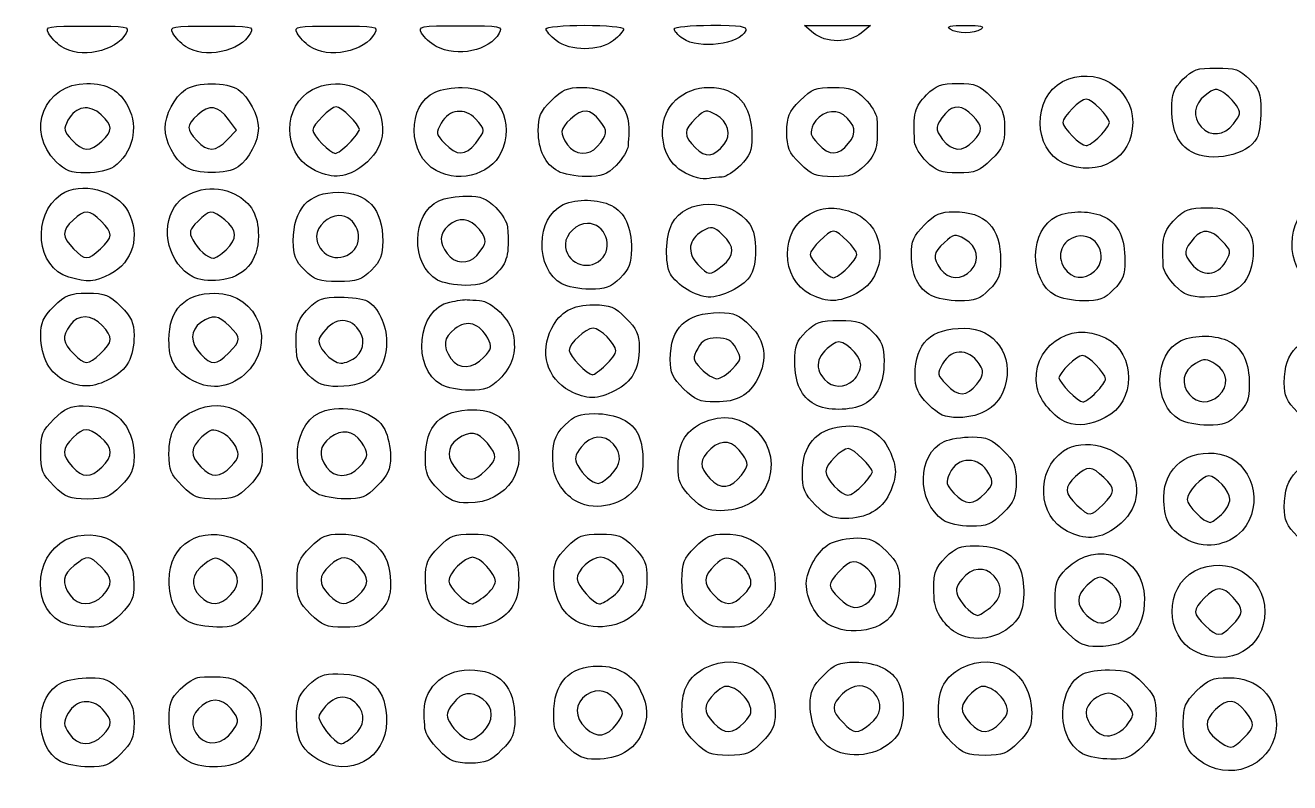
# Model space of a CAD drawing. Extents: x -1 to 2559, y 1 to 1442.
# Drawn here: x 1257.5 to 1691.3, y 1179.9 to 1440 of the extents above; entities that cross this region are included whole.
import ezdxf

# ---------------------------------------------------------------- set-up
doc = ezdxf.new("R2010")
doc.units = 0
doc.layers.get('0').update_dxf_attribs({"linetype": 'CONTINUOUS'})
doc.layers.add('IMAGE', color=7, linetype='CONTINUOUS')

# ---------------------------------------------------------------- blocks, each defined once
blk = doc.blocks.new('wave')
at = {"layer": 'IMAGE', "color": 7}
for points in [[(625.04, -172.66), (621.9, -170.04), (633.23, -170.04), (644.56, -170.04), (641.42, -172.66)], [(423.91, -209.27), (427.06, -205.92), (424.34, -202.27)], [(509.13, -210.44), (509.13, -210.44)], [(594.44, -210.76), (594.44, -210.76)], [(581.65, -260.68), (581.65, -260.68)], [(424.38, -282.43), (424.38, -282.43)], [(512.62, -322.68), (512.62, -322.68)], [(683.89, -330.62), (683.89, -330.62)], [(644.12, -367.74), (644.12, -367.74)], [(381.18, -413.7), (381.18, -413.7)], [(511.65, -412.56), (511.65, -412.56)]]:
    blk.add_lwpolyline(points, dxfattribs=at)
for points in [[(625.04, -172.66), (625.04, -172.66)], [(671.9, -171.28), (671.9, -171.28)], [(366.87, -177.21), (366.87, -177.21)], [(409.54, -177.21), (409.54, -177.21)], [(452.2, -177.21), (452.2, -177.21)], [(495.6, -177.2), (495.6, -177.2)], [(536.74, -175.19), (536.74, -175.19)], [(580.19, -174.54), (580.19, -174.54)], [(769.16, -203.74), (769.16, -203.74)], [(723.29, -208.01), (723.29, -208.01)], [(380.81, -209.72), (380.81, -209.72)], [(423.91, -209.27), (423.91, -209.27)], [(465.71, -210.43), (465.71, -210.43)], [(550.82, -211.62), (550.82, -211.62)], [(637.1, -210.47), (637.1, -210.47)], [(679.84, -209.7), (679.84, -209.7)], [(365.2, -216.79), (365.2, -216.79)], [(663.79, -216.72), (663.79, -216.72)], [(754.71, -213.42), (754.71, -213.42)], [(409.52, -218.53), (409.52, -218.53)], [(453.04, -219.27), (453.04, -219.27)], [(495.58, -219.86), (495.58, -219.86)], [(537.38, -220.09), (537.38, -220.09)], [(620.43, -217.42), (620.43, -217.42)], [(710.85, -217.27), (710.85, -217.27)], [(585.23, -222.32), (585.23, -222.32)], [(380.37, -246.68), (380.37, -246.68)], [(423.48, -247.05), (423.48, -247.05)], [(466.79, -247.74), (466.79, -247.74)], [(509.49, -248.95), (509.49, -248.95)], [(552.12, -250.41), (552.12, -250.41)], [(766.49, -251.02), (766.49, -251.02)], [(450.46, -254.05), (450.46, -254.05)], [(593.72, -252.52), (593.72, -252.52)], [(636.62, -253.34), (636.62, -253.34)], [(679.13, -254.06), (679.13, -254.06)], [(721.46, -254.41), (721.46, -254.41)], [(369.51, -256.44), (369.51, -256.44)], [(412.03, -256.34), (412.03, -256.34)], [(496.04, -257.42), (496.04, -257.42)], [(538.71, -258.76), (538.71, -258.76)], [(749.13, -259.39), (749.13, -259.39)], [(624.06, -262.34), (624.06, -262.34)], [(665.38, -262.76), (665.38, -262.76)], [(708.04, -262.76), (708.04, -262.76)], [(380.37, -282.68), (380.37, -282.68)], [(468.12, -283.74), (468.12, -283.74)], [(511.89, -283.95), (511.89, -283.95)], [(451.79, -290.05), (451.79, -290.05)], [(553.7, -286.68), (553.7, -286.68)], [(597.3, -287.88), (597.3, -287.88)], [(368.32, -292), (368.32, -292)], [(410.98, -291.35), (410.98, -291.35)], [(497.38, -293.42), (497.38, -293.42)], [(580.43, -294.75), (580.43, -294.75)], [(638.79, -291.74), (638.79, -291.74)], [(681.1, -293.14), (681.1, -293.14)], [(541.39, -295.44), (541.39, -295.44)], [(721.96, -296.01), (721.96, -296.01)], [(764.12, -297.08), (764.12, -297.08)], [(625.38, -300.09), (625.38, -300.09)], [(664.43, -300.08), (664.43, -300.08)], [(711.9, -306.34), (711.9, -306.34)], [(750.71, -305.42), (750.71, -305.42)], [(380.81, -321.72), (380.81, -321.72)], [(425.22, -321.3), (425.22, -321.3)], [(469.18, -321.7), (469.18, -321.7)], [(555.48, -324.38), (555.48, -324.38)], [(600.3, -324.36), (600.3, -324.36)], [(364.43, -328.08), (364.43, -328.08)], [(408.43, -328.08), (408.43, -328.08)], [(496.43, -329.42), (496.43, -329.42)], [(641.96, -327.75), (641.96, -327.75)], [(454.71, -330.76), (454.71, -330.76)], [(544.03, -333.6), (544.03, -333.6)], [(583.1, -332.08), (583.1, -332.08)], [(625.76, -334.75), (625.76, -334.75)], [(724.38, -334.43), (724.38, -334.43)], [(764.98, -337.9), (764.98, -337.9)], [(669.52, -339.87), (669.52, -339.87)], [(712.16, -343.72), (712.16, -343.72)], [(752.31, -346.09), (752.31, -346.09)], [(381.18, -365.7), (381.18, -365.7)], [(425.12, -365.4), (425.12, -365.4)], [(468.81, -365.72), (468.81, -365.72)], [(512.38, -365.85), (512.38, -365.85)], [(556.38, -365.85), (556.38, -365.85)], [(601.22, -365.3), (601.22, -365.3)], [(452.43, -372.08), (452.43, -372.08)], [(584.43, -372.08), (584.43, -372.08)], [(685.72, -369.85), (685.72, -369.85)], [(728.12, -373.08), (728.12, -373.08)], [(366.71, -374.76), (366.71, -374.76)], [(410.71, -374.76), (410.71, -374.76)], [(498.98, -374.02), (498.98, -374.02)], [(543.58, -374.53), (543.58, -374.53)], [(629.74, -375.4), (629.74, -375.4)], [(768.62, -376.01), (768.62, -376.01)], [(674.69, -378.93), (674.69, -378.93)], [(712.43, -378.75), (712.43, -378.75)], [(756.06, -385), (756.06, -385)], [(557.57, -409.78), (557.57, -409.78)], [(601.22, -409.3), (601.22, -409.3)], [(644.38, -409.85), (644.38, -409.85)], [(689.22, -409.3), (689.22, -409.3)], [(731.84, -411.03), (731.84, -411.03)], [(425.56, -412.46), (425.56, -412.46)], [(467.48, -413.72), (467.48, -413.72)], [(584.43, -416.08), (584.43, -416.08)], [(672.43, -416.08), (672.43, -416.08)], [(772.62, -414.68), (772.62, -414.68)], [(496.43, -418.75), (496.43, -418.75)], [(540.43, -417.42), (540.43, -417.42)], [(631.58, -418.53), (631.58, -418.53)], [(717.38, -420.09), (717.38, -420.09)], [(366.71, -422.76), (366.71, -422.76)], [(410.71, -422.76), (410.71, -422.76)], [(454.98, -422.02), (454.98, -422.02)], [(758.98, -423.35), (758.98, -423.35)]]:
    blk.add_lwpolyline(points, close=True, dxfattribs=at)
for points in [[(362.6, -172.68), (361.35, -170.35), (362.09, -170.22), (375.9, -170.22)], [(366.87, -177.21), (365.25, -176.08), (363.32, -174.04), (362.6, -172.68)], [(389.2, -172.68), (385.77, -179.08), (373.18, -181.63), (366.87, -177.21)], [(375.9, -170.22), (389.7, -170.22), (390.44, -170.35), (389.2, -172.68)], [(405.26, -172.68), (404.02, -170.35), (404.76, -170.22), (418.56, -170.22)], [(409.54, -177.21), (407.91, -176.08), (405.99, -174.04), (405.26, -172.68)], [(431.86, -172.68), (428.44, -179.08), (415.85, -181.63), (409.54, -177.21)], [(418.56, -170.22), (432.37, -170.22), (433.11, -170.35), (431.86, -172.68)], [(447.93, -172.68), (446.69, -170.35), (447.42, -170.22), (461.23, -170.22)], [(452.2, -177.21), (450.58, -176.08), (448.66, -174.04), (447.93, -172.68)], [(474.53, -172.68), (471.11, -179.08), (458.51, -181.63), (452.2, -177.21)], [(461.23, -170.22), (475.04, -170.22), (475.77, -170.35), (474.53, -172.68)], [(490.59, -172.67), (489.28, -170.22), (489.84, -170.11), (503.9, -170.11)], [(495.6, -177.2), (493.6, -176.12), (491.35, -174.08), (490.59, -172.67)], [(517.19, -172.68), (513.98, -178.7), (502.7, -181.06), (495.6, -177.2)], [(503.9, -170.11), (517.98, -170.11), (518.52, -170.21), (517.19, -172.68)], [(533.23, -171.19), (533.23, -170.51), (539.23, -169.95), (546.56, -169.95)], [(536.74, -175.19), (534.81, -173.67), (533.23, -171.87), (533.23, -171.19)], [(546.56, -169.95), (553.9, -169.95), (559.9, -170.51), (559.9, -171.19)], [(559.9, -171.19), (559.9, -171.87), (558.32, -173.67), (556.38, -175.19)], [(577.23, -171.21), (577.23, -170.51), (582.83, -169.95), (589.85, -169.95)], [(580.19, -174.54), (578.56, -173.4), (577.23, -171.9), (577.23, -171.21)], [(601.78, -171.77), (599.96, -176.5), (585.62, -178.34), (580.19, -174.54)], [(589.85, -169.95), (599.97, -169.95), (602.34, -170.31), (601.78, -171.77)], [(633.23, -175.28), (630.18, -175.28), (626.95, -174.25), (625.04, -172.66)], [(641.42, -172.66), (639.51, -174.25), (636.28, -175.28), (633.23, -175.28)], [(671.9, -171.28), (670.47, -170.36), (672.01, -169.99), (677.23, -169.99)], [(682.56, -171.28), (679.99, -172.94), (674.47, -172.94), (671.9, -171.28)], [(677.23, -169.99), (682.45, -169.99), (683.99, -170.36), (682.56, -171.28)], [(556.38, -175.19), (551.58, -178.97), (541.55, -178.97), (536.74, -175.19)], [(710.52, -189.31), (721.57, -183.59), (734.56, -191.14), (734.56, -203.28)], [(751.79, -188.51), (755.18, -185.12), (756.68, -184.62), (763.23, -184.62)], [(763.23, -184.62), (769.78, -184.62), (771.28, -185.12), (774.67, -188.51)], [(365.2, -216.79), (354.6, -206.19), (360.96, -189.95), (375.7, -189.95)], [(375.7, -189.95), (382.8, -189.95), (386.98, -192.31), (389.9, -197.96)], [(409.52, -192.03), (413.35, -189.35), (423.78, -189.35), (427.61, -192.03)], [(453.19, -191.97), (461.18, -187.84), (471.43, -190.6), (475.21, -197.91)], [(663.79, -193.85), (667.1, -190.54), (668.74, -189.95), (674.59, -189.95)], [(674.59, -189.95), (680.67, -189.95), (682.04, -190.49), (686.03, -194.48)], [(710.85, -217.27), (700.25, -212.67), (700.04, -194.72), (710.52, -189.31)], [(747.94, -198.85), (747.9, -193.48), (748.54, -191.77), (751.79, -188.51)], [(774.67, -188.51), (777.96, -191.81), (778.56, -193.47), (778.56, -199.27)], [(402.56, -205.28), (402.56, -200.77), (405.77, -194.65), (409.52, -192.03)], [(427.61, -192.03), (431.35, -194.65), (434.56, -200.77), (434.56, -205.28)], [(453.04, -219.27), (442.69, -213.8), (442.78, -197.35), (453.19, -191.97)], [(495.58, -219.86), (485.71, -214.51), (485.46, -197.31), (495.19, -192.88)], [(495.19, -192.88), (497.12, -192), (501.31, -191.28), (504.52, -191.28)], [(504.52, -191.28), (515.62, -191.28), (522.19, -200.97), (518.56, -211.97)], [(535.1, -195.82), (538.87, -192.05), (540.61, -191.28), (545.43, -191.29)], [(545.43, -191.29), (555.64, -191.3), (562.33, -197.74), (561.68, -206.95)], [(573.23, -206.31), (573.23, -197.78), (580.14, -191.28), (589.23, -191.28)], [(589.23, -191.28), (598.72, -191.28), (603.9, -197.22), (603.9, -208.11)], [(620.43, -195.82), (624.42, -191.83), (625.79, -191.28), (631.87, -191.28)], [(631.87, -191.28), (637.72, -191.28), (639.36, -191.88), (642.67, -195.18)], [(642.67, -195.18), (644.81, -197.32), (646.64, -200.32), (646.73, -201.85)], [(659.73, -210.05), (659.14, -200.27), (659.73, -197.91), (663.79, -193.85)], [(686.03, -194.48), (689.9, -198.35), (690.56, -199.93), (690.56, -205.28)], [(759.44, -194.02), (755.4, -197.2), (754.89, -201.29), (758.1, -204.84)], [(765.68, -193.02), (763.34, -191.47), (762.52, -191.6), (759.44, -194.02)], [(770.16, -197.5), (769.17, -196.02), (767.16, -194.01), (765.68, -193.02)], [(380.64, -200.69), (376.63, -196.92), (371.85, -197.71), (369.25, -202.58)], [(389.9, -197.96), (393.56, -205.04), (391.4, -214.01), (384.94, -218.53)], [(424.34, -202.27), (420.76, -197.47), (417.71, -197.03), (413.78, -200.73)], [(461.23, -197.95), (459.34, -197.95), (453.23, -204.06), (453.23, -205.95)], [(469.23, -205.71), (469.23, -204), (462.99, -197.95), (461.23, -197.95)], [(475.21, -197.91), (479.26, -205.75), (477.04, -213.73), (469.35, -218.91)], [(509.11, -202.12), (505.38, -198.13), (499.97, -198.78), (497.3, -203.54)], [(530.61, -206.15), (530.57, -201.3), (531.3, -199.61), (535.1, -195.82)], [(551.78, -202.77), (548.44, -198.52), (545.71, -198.36), (541.65, -202.18)], [(591.64, -200.69), (588.27, -198.81), (587.82, -198.89), (584.64, -201.88)], [(615.9, -206.62), (615.9, -201.27), (616.56, -199.69), (620.43, -195.82)], [(635.32, -200.69), (632.39, -198.26), (626.76, -200.05), (624.96, -204)], [(679.66, -201.04), (676.21, -197.35), (673.04, -197.1), (670.31, -200.28)], [(718.56, -195.28), (716.68, -195.28), (710.56, -201.39), (710.56, -203.28)], [(726.56, -203.28), (726.56, -201.39), (720.45, -195.28), (718.56, -195.28)], [(754.71, -213.42), (750.16, -210.9), (748, -206.25), (747.94, -198.85)], [(769.16, -203.74), (771.58, -200.66), (771.71, -199.84), (770.16, -197.5)], [(778.56, -199.27), (778.56, -203.04), (777.95, -207.28), (777.19, -208.69)], [(369.25, -202.58), (367.62, -205.63), (367.75, -206.28), (370.57, -209.29)], [(380.81, -209.72), (384.72, -206.05), (384.69, -204.49), (380.64, -200.69)], [(413.78, -200.73), (409.82, -204.44), (409.78, -205.61), (413.46, -209.53)], [(497.3, -203.54), (495.42, -206.91), (495.5, -207.36), (498.5, -210.54)], [(509.13, -210.44), (512.55, -206.09), (512.55, -205.82), (509.11, -202.12)], [(541.65, -202.18), (538.01, -205.6), (537.85, -207.01), (540.64, -210.99)], [(550.82, -211.62), (554.44, -207.4), (554.56, -206.3), (551.78, -202.77)], [(584.64, -201.88), (580.37, -205.88), (580.36, -207.87), (584.55, -212.06)], [(594.44, -210.76), (596.97, -207.71), (595.64, -202.94), (591.64, -200.69)], [(637.1, -210.47), (639.98, -206.82), (639.49, -204.15), (635.32, -200.69)], [(646.73, -201.85), (647.32, -211.62), (646.73, -213.99), (642.67, -218.05)], [(670.31, -200.28), (666.69, -204.5), (666.57, -205.6), (669.34, -209.13)], [(679.84, -209.7), (683.28, -206.02), (683.25, -204.85), (679.66, -201.04)], [(710.56, -203.28), (710.56, -205.17), (716.68, -211.28), (718.56, -211.28)], [(734.56, -203.28), (734.56, -215.61), (722.88, -222.5), (710.85, -217.27)], [(723.29, -208.01), (725.09, -206.21), (726.56, -204.08), (726.56, -203.28)], [(758.1, -204.84), (761.26, -208.33), (765.91, -207.87), (769.16, -203.74)], [(409.52, -218.53), (405.77, -215.91), (402.56, -209.79), (402.56, -205.28)], [(434.56, -205.28), (434.56, -209.79), (431.35, -215.91), (427.61, -218.53)], [(453.23, -205.95), (453.23, -207.71), (459.28, -213.95), (460.99, -213.95)], [(465.71, -210.43), (467.65, -208.5), (469.23, -206.37), (469.23, -205.71)], [(537.38, -220.09), (532.94, -217.63), (530.67, -212.95), (530.61, -206.15)], [(561.68, -206.95), (561.62, -207.87), (561.49, -209.86), (561.4, -211.39)], [(585.23, -222.32), (577.12, -220.01), (573.23, -214.82), (573.23, -206.31)], [(603.9, -208.11), (603.9, -213.01), (603.16, -214.89), (600, -218.05)], [(620.43, -217.42), (616.56, -213.55), (615.9, -211.96), (615.9, -206.62)], [(624.96, -204), (623.67, -206.83), (623.91, -207.79), (626.58, -210.63)], [(690.56, -205.28), (690.56, -210.63), (689.9, -212.21), (686.03, -216.08)], [(718.56, -211.28), (719.36, -211.28), (721.49, -209.81), (723.29, -208.01)], [(370.57, -209.29), (374.41, -213.38), (376.81, -213.48), (380.81, -209.72)], [(413.46, -209.53), (417.19, -213.5), (420, -213.43), (423.91, -209.27)], [(460.99, -213.95), (461.65, -213.95), (463.78, -212.37), (465.71, -210.43)], [(518.56, -211.97), (515.69, -220.65), (504.27, -224.58), (495.58, -219.86)], [(498.5, -210.54), (502.58, -214.89), (505.66, -214.86), (509.13, -210.44)], [(540.64, -210.99), (543.13, -214.54), (548.05, -214.84), (550.82, -211.62)], [(561.4, -211.39), (561.3, -212.91), (559.48, -215.91), (557.33, -218.05)], [(584.55, -212.06), (588.05, -215.55), (590.76, -215.2), (594.44, -210.76)], [(626.58, -210.63), (630.57, -214.88), (633.67, -214.83), (637.1, -210.47)], [(663.79, -216.72), (661.65, -214.57), (659.82, -211.57), (659.73, -210.05)], [(669.34, -209.13), (672.69, -213.38), (676.23, -213.57), (679.84, -209.7)], [(777.19, -208.69), (774.03, -214.59), (761.56, -217.22), (754.71, -213.42)], [(375.5, -220.62), (370.15, -220.62), (368.36, -219.95), (365.2, -216.79)], [(674.59, -220.62), (668.74, -220.62), (667.1, -220.02), (663.79, -216.72)], [(686.03, -216.08), (682.04, -220.07), (680.67, -220.62), (674.59, -220.62)], [(384.94, -218.53), (383.24, -219.73), (379.2, -220.62), (375.5, -220.62)], [(427.61, -218.53), (423.78, -221.22), (413.35, -221.22), (409.52, -218.53)], [(469.35, -218.91), (463.9, -222.58), (459.5, -222.68), (453.04, -219.27)], [(547, -221.9), (543.46, -221.88), (539.13, -221.06), (537.38, -220.09)], [(557.33, -218.05), (554.08, -221.3), (552.37, -221.94), (547, -221.9)], [(600, -218.05), (597.86, -220.2), (595.01, -222), (593.67, -222.05)], [(631.87, -221.95), (625.79, -221.95), (624.42, -221.4), (620.43, -217.42)], [(642.67, -218.05), (639.36, -221.36), (637.72, -221.95), (631.87, -221.95)], [(366.85, -228.03), (373.48, -223.39), (386.1, -226.61), (389.87, -233.91)], [(405.79, -232.29), (409.71, -226.32), (419.46, -224.28), (426.55, -227.94)], [(589.23, -222.52), (588.13, -222.73), (586.33, -222.64), (585.23, -222.32)], [(593.67, -222.05), (592.33, -222.11), (590.33, -222.32), (589.23, -222.52)], [(369.51, -256.44), (358.37, -253.23), (356.68, -235.15), (366.85, -228.03)], [(426.55, -227.94), (432.23, -230.88), (434.56, -235.04), (434.56, -242.22)], [(446.56, -243.99), (446.56, -232.92), (451.78, -227.28), (462.03, -227.28)], [(462.03, -227.28), (472.07, -227.28), (477.23, -233), (477.23, -244.11)], [(496.53, -230.21), (498.45, -229.33), (502.74, -228.62), (506.06, -228.62)], [(506.06, -228.62), (510.96, -228.62), (512.84, -229.35), (516, -232.51)], [(539.19, -231.54), (543.9, -229.4), (551.22, -229.53), (555.7, -231.85)], [(576.46, -238.14), (581.14, -229.09), (596.78, -229.15), (603.15, -238.24)], [(380.62, -237.22), (376.6, -233.2), (374.94, -233.13), (370.98, -236.85)], [(389.87, -233.91), (394.19, -242.25), (391.56, -251.37), (383.69, -255.39)], [(412.03, -256.34), (403.95, -252), (400.81, -239.9), (405.79, -232.29)], [(423.05, -236.71), (418.58, -233.19), (417.82, -233.24), (413.78, -237.27)], [(496.04, -257.42), (486.74, -252.27), (487.06, -234.52), (496.53, -230.21)], [(516, -232.51), (518.14, -234.66), (519.97, -237.66), (520.06, -239.18)], [(538.71, -258.76), (529.41, -253.6), (529.73, -235.86), (539.19, -231.54)], [(555.7, -231.85), (560.35, -234.25), (562.56, -239.08), (562.56, -246.78)], [(623.85, -234.64), (628.74, -232.11), (633.35, -232.07), (639.18, -234.51)], [(663.1, -238.48), (666.8, -234.78), (668.65, -233.95), (673.16, -233.95)], [(673.16, -233.95), (684.09, -233.95), (689.23, -239.34), (689.23, -250.78)], [(708.53, -235.54), (713.24, -233.4), (720.56, -233.53), (725.04, -235.85)], [(749.13, -236.51), (752.43, -233.21), (754.08, -232.62), (759.93, -232.62)], [(759.93, -232.62), (766, -232.62), (767.38, -233.16), (771.36, -237.15)], [(796.04, -258.76), (786.74, -253.6), (787.06, -235.86), (796.53, -231.54)], [(370.98, -236.85), (367.06, -240.54), (367.09, -242.6), (371.17, -246.68)], [(380.37, -246.68), (384.73, -242.64), (384.76, -241.36), (380.62, -237.22)], [(413.78, -237.27), (410.9, -240.15), (410.67, -241), (412.06, -243.61)], [(423.48, -247.05), (427.51, -243.26), (427.38, -240.12), (423.05, -236.71)], [(462.13, -235.28), (458.56, -235.28), (454.56, -239.03), (454.56, -242.38)], [(466.79, -247.74), (471.35, -243.61), (468.24, -235.28), (462.13, -235.28)], [(510.45, -240.11), (507.31, -236.11), (503.2, -235.62), (499.67, -238.82)], [(547.46, -237.95), (543.89, -237.95), (539.9, -241.7), (539.9, -245.05)], [(552.12, -250.41), (556.69, -246.28), (553.57, -237.95), (547.46, -237.95)], [(575.98, -255.44), (573.97, -251.68), (574.23, -242.47), (576.46, -238.14)], [(603.15, -238.24), (605.88, -242.14), (605.83, -252.5), (603.06, -256.46)], [(624.06, -262.34), (613.52, -257.14), (613.39, -240.05), (623.85, -234.64)], [(639.18, -234.51), (650.42, -239.2), (650.8, -256.38), (639.8, -262)], [(658.61, -248.82), (658.57, -243.96), (659.3, -242.27), (663.1, -238.48)], [(708.04, -262.76), (698.74, -257.6), (699.06, -239.86), (708.53, -235.54)], [(725.04, -235.85), (729.68, -238.25), (731.9, -243.08), (731.9, -250.78)], [(745.06, -252.72), (744.47, -242.94), (745.06, -240.57), (749.13, -236.51)], [(771.36, -237.15), (775.03, -240.81), (775.9, -242.72), (775.9, -247.09)], [(434.56, -242.22), (434.56, -251), (429.62, -256.63), (421.19, -257.47)], [(454.56, -242.38), (454.56, -248.77), (462.03, -252.05), (466.79, -247.74)], [(499.67, -238.82), (496.68, -241.52), (496.57, -244.42), (499.31, -248.32)], [(509.49, -248.95), (513.11, -244.74), (513.23, -243.64), (510.45, -240.11)], [(520.06, -239.18), (520.65, -248.96), (520.06, -251.33), (516, -255.39)], [(586.82, -240.69), (582.12, -243.32), (581.52, -248), (585.35, -252.08)], [(593.82, -241.88), (590.64, -238.89), (590.19, -238.81), (586.82, -240.69)], [(593.72, -252.52), (598.14, -249.04), (598.17, -245.96), (593.82, -241.88)], [(631.9, -240.62), (630.01, -240.62), (623.9, -246.73), (623.9, -248.62)], [(639.9, -248.62), (639.9, -246.73), (633.78, -240.62), (631.9, -240.62)], [(676.97, -243.36), (673.6, -241.48), (673.16, -241.55), (669.97, -244.55)], [(715.24, -242.49), (710.24, -243.75), (708.24, -248.91), (711.07, -253.23)], [(721.46, -254.41), (726.76, -249.61), (722.14, -240.76), (715.24, -242.49)], [(765.3, -244.02), (761.56, -240.04), (758.44, -239.69), (755.64, -242.95)], [(371.17, -246.68), (375.23, -250.74), (375.99, -250.74), (380.37, -246.68)], [(412.06, -243.61), (413.8, -246.86), (417.14, -249.84), (419.14, -249.91)], [(419.14, -249.91), (419.83, -249.93), (421.78, -248.64), (423.48, -247.05)], [(450.46, -254.05), (447.28, -250.87), (446.56, -249.03), (446.56, -243.99)], [(477.23, -244.11), (477.23, -249.01), (476.49, -250.89), (473.33, -254.05)], [(539.9, -245.05), (539.9, -251.44), (547.37, -254.71), (552.12, -250.41)], [(562.56, -246.78), (562.56, -251.68), (561.83, -253.56), (558.67, -256.72)], [(669.97, -244.55), (666.01, -248.27), (665.81, -249.62), (668.64, -253.65)], [(679.13, -254.06), (682.28, -250.58), (681.31, -245.79), (676.97, -243.36)], [(755.64, -242.95), (752.01, -247.17), (751.9, -248.26), (754.74, -251.87)], [(775.9, -247.09), (775.9, -258.09), (770.54, -263.28), (759.19, -263.28)], [(766.49, -251.02), (768.37, -247.65), (768.29, -247.21), (765.3, -244.02)], [(499.31, -248.32), (501.79, -251.87), (506.72, -252.17), (509.49, -248.95)], [(623.9, -248.62), (623.9, -250.5), (630.01, -256.62), (631.9, -256.62)], [(636.62, -253.34), (638.42, -251.54), (639.9, -249.42), (639.9, -248.62)], [(665.38, -262.76), (660.94, -260.29), (658.67, -255.62), (658.61, -248.82)], [(689.23, -250.78), (689.23, -255.68), (688.49, -257.56), (685.33, -260.72)], [(731.9, -250.78), (731.9, -255.68), (731.16, -257.56), (728, -260.72)], [(754.74, -251.87), (758.35, -256.47), (763.66, -256.08), (766.49, -251.02)], [(383.69, -255.39), (378.2, -258.19), (376.1, -258.34), (369.51, -256.44)], [(461.9, -257.95), (455.34, -257.95), (453.85, -257.44), (450.46, -254.05)], [(473.33, -254.05), (469.94, -257.44), (468.45, -257.95), (461.9, -257.95)], [(516, -255.39), (512.75, -258.64), (511.04, -259.27), (505.67, -259.24)], [(581.65, -260.68), (579.31, -259.26), (576.76, -256.9), (575.98, -255.44)], [(585.35, -252.08), (589.01, -255.97), (589.31, -255.99), (593.72, -252.52)], [(631.9, -256.62), (632.7, -256.62), (634.82, -255.14), (636.62, -253.34)], [(668.64, -253.65), (671.19, -257.29), (676.03, -257.48), (679.13, -254.06)], [(711.07, -253.23), (713.63, -257.13), (717.92, -257.61), (721.46, -254.41)], [(749.13, -259.39), (746.98, -257.24), (745.15, -254.24), (745.06, -252.72)], [(421.19, -257.47), (417.73, -257.81), (413.88, -257.34), (412.03, -256.34)], [(505.67, -259.24), (502.13, -259.21), (497.8, -258.39), (496.04, -257.42)], [(548.33, -260.57), (544.79, -260.54), (540.46, -259.73), (538.71, -258.76)], [(558.67, -256.72), (555.41, -259.97), (553.7, -260.61), (548.33, -260.57)], [(603.06, -256.46), (600.65, -259.9), (593.64, -263.29), (588.94, -263.28)], [(759.19, -263.28), (754.15, -263.28), (752.31, -262.57), (749.13, -259.39)], [(364.43, -266.48), (368.42, -262.49), (369.79, -261.95), (375.9, -261.95)], [(375.9, -261.95), (382, -261.95), (383.37, -262.49), (387.36, -266.48)], [(403.9, -277.97), (403.9, -267.49), (409.34, -261.94), (419.63, -261.95)], [(419.63, -261.95), (434.75, -261.97), (441.26, -279.8), (429.81, -289.85)], [(451.79, -267.18), (455.09, -263.88), (456.75, -263.28), (462.55, -263.28)], [(462.55, -263.28), (466.32, -263.28), (470.56, -263.9), (471.97, -264.66)], [(500.23, -264.96), (502.61, -264.46), (505.31, -264.1), (506.23, -264.16)], [(506.23, -264.16), (507.15, -264.23), (509.05, -264.36), (510.46, -264.45)], [(510.46, -264.45), (514.76, -264.73), (521.07, -271.06), (522, -276.02)], [(588.94, -263.28), (587.27, -263.27), (583.99, -262.11), (581.65, -260.68)], [(639.8, -262), (633.58, -265.17), (629.98, -265.25), (624.06, -262.34)], [(675, -264.57), (671.46, -264.54), (667.13, -263.73), (665.38, -262.76)], [(685.33, -260.72), (682.08, -263.97), (680.37, -264.61), (675, -264.57)], [(717.67, -264.57), (714.13, -264.54), (709.8, -263.73), (708.04, -262.76)], [(728, -260.72), (724.75, -263.97), (723.04, -264.61), (717.67, -264.57)], [(359.9, -276.55), (359.9, -272.03), (360.73, -270.18), (364.43, -266.48)], [(387.36, -266.48), (391.03, -270.15), (391.9, -272.05), (391.9, -276.42)], [(447.73, -283.39), (447.14, -273.61), (447.73, -271.24), (451.79, -267.18)], [(471.97, -264.66), (475.53, -266.56), (478.56, -272.92), (478.56, -278.49)], [(497.38, -293.42), (487.02, -287.68), (489.06, -267.33), (500.23, -264.96)], [(535.22, -273.96), (538.18, -268.25), (542.32, -265.95), (549.66, -265.95)], [(549.66, -265.95), (555.28, -265.95), (556.78, -266.57), (560.7, -270.48)], [(575.9, -284.68), (575.9, -273.75), (581.28, -268.62), (592.76, -268.62)], [(592.76, -268.62), (597.89, -268.62), (599.54, -269.32), (603.36, -273.15)], [(369.97, -272.91), (367.12, -276.98), (367.36, -278.86), (371.17, -282.68)], [(381, -273.04), (377.33, -269.13), (372.65, -269.08), (369.97, -272.91)], [(380.37, -282.68), (384.65, -278.71), (384.76, -277.04), (381, -273.04)], [(414.86, -272.02), (411.1, -274.66), (411.08, -278.9), (414.8, -282.86)], [(424.62, -273.22), (420.81, -269.41), (418.93, -269.18), (414.86, -272.02)], [(424.38, -282.43), (428.71, -278.11), (428.73, -277.33), (424.62, -273.22)], [(468.36, -273.72), (464.49, -269.45), (459.09, -271.01), (455.45, -277.46)], [(513.31, -277.43), (510.53, -272.23), (506.05, -270.92), (501.99, -274.12)], [(560.7, -270.48), (564.36, -274.15), (565.23, -276.05), (565.23, -280.42)], [(603.36, -273.15), (608.5, -278.28), (609.38, -284.55), (605.9, -291.27)], [(622.46, -275.18), (625.85, -271.79), (627.34, -271.28), (633.9, -271.28)], [(633.9, -271.28), (640.45, -271.28), (641.94, -271.79), (645.33, -275.18)], [(701.78, -294.47), (699.22, -280.83), (712.84, -270.88), (725.27, -277.31)], [(368.32, -292), (363.09, -289.72), (359.9, -283.87), (359.9, -276.55)], [(391.9, -276.42), (391.9, -284.04), (389.49, -288.43), (383.69, -291.39)], [(455.45, -277.46), (454.19, -279.7), (459.66, -285.95), (462.89, -285.95)], [(468.12, -283.74), (471.16, -281), (471.25, -276.92), (468.36, -273.72)], [(501.99, -274.12), (498.06, -277.2), (497.68, -280.09), (500.64, -284.32)], [(511.89, -283.95), (514.65, -281.02), (514.82, -280.25), (513.31, -277.43)], [(522, -276.02), (523.18, -282.34), (521.77, -286.95), (517.26, -291.45)], [(541.39, -295.44), (533.6, -291.29), (530.98, -282.16), (535.22, -273.96)], [(549.42, -273.95), (546.84, -273.95), (541.23, -279.18), (541.23, -281.58)], [(557.23, -281.77), (557.23, -279.39), (551.79, -273.95), (549.42, -273.95)], [(591.9, -277.28), (588.33, -277.28), (586.89, -278.07), (585.31, -280.88)], [(598.48, -280.88), (596.9, -278.07), (595.47, -277.28), (591.9, -277.28)], [(618.61, -285.51), (618.57, -280.14), (619.21, -278.43), (622.46, -275.18)], [(641.23, -286.51), (641.23, -283.09), (635.07, -277.53), (632.74, -278.84)], [(645.33, -275.18), (648.49, -278.34), (649.23, -280.22), (649.23, -285.12)], [(659.9, -290.02), (659.9, -279.09), (665.29, -273.95), (676.73, -273.95)], [(676.73, -273.95), (687.33, -273.95), (693.87, -283.42), (690.67, -294.13)], [(725.27, -277.31), (735.85, -282.77), (735.77, -299.24), (725.14, -304.66)], [(751.19, -278.21), (755.9, -276.06), (763.22, -276.2), (767.7, -278.52)], [(786.56, -292.68), (786.56, -281.76), (791.95, -276.62), (803.4, -276.62)], [(410.98, -291.35), (405.59, -288.06), (403.9, -284.86), (403.9, -277.97)], [(478.56, -278.49), (478.56, -288.73), (472.93, -293.95), (461.86, -293.95)], [(541.23, -281.58), (541.23, -283.42), (547.47, -289.95), (549.23, -289.95)], [(553.7, -286.68), (555.64, -284.88), (557.23, -282.67), (557.23, -281.77)], [(565.23, -280.42), (565.23, -288.04), (562.82, -292.43), (557.02, -295.39)], [(585.31, -280.88), (583.42, -284.25), (583.5, -284.69), (586.5, -287.88)], [(597.3, -287.88), (600.3, -284.69), (600.37, -284.25), (598.48, -280.88)], [(632.74, -278.84), (626.38, -282.42), (624.88, -287.21), (628.77, -291.51)], [(682.61, -287.36), (679.15, -280.9), (672.6, -280.33), (669.31, -286.21)], [(750.71, -305.42), (741.41, -300.27), (741.73, -282.52), (751.19, -278.21)], [(767.7, -278.52), (772.35, -280.92), (774.56, -285.74), (774.56, -293.45)], [(371.17, -282.68), (375.23, -286.74), (375.99, -286.74), (380.37, -282.68)], [(414.8, -282.86), (418.51, -286.82), (420.07, -286.75), (424.38, -282.43)], [(451.79, -290.05), (449.65, -287.91), (447.82, -284.91), (447.73, -283.39)], [(462.89, -285.95), (464.43, -285.95), (466.78, -284.96), (468.12, -283.74)], [(500.64, -284.32), (503.38, -288.23), (508.02, -288.08), (511.89, -283.95)], [(580.43, -294.75), (576.73, -291.05), (575.9, -289.2), (575.9, -284.68)], [(625.38, -300.09), (620.82, -297.57), (618.66, -292.91), (618.61, -285.51)], [(649.23, -285.12), (649.23, -292.82), (647.01, -297.65), (642.37, -300.05)], [(669.31, -286.21), (667.42, -289.58), (667.5, -290.02), (670.5, -293.21)], [(717.23, -283.28), (715.47, -283.28), (709.23, -289.34), (709.23, -291.04)], [(725.23, -291.28), (725.23, -289.39), (719.12, -283.28), (717.23, -283.28)], [(756.08, -286.07), (751.8, -288.46), (750.87, -293.27), (754, -296.73)], [(763.08, -286.39), (759.95, -284.35), (759.22, -284.31), (756.08, -286.07)], [(429.81, -289.85), (424.22, -294.75), (417.45, -295.29), (410.98, -291.35)], [(461.86, -293.95), (456.82, -293.95), (454.98, -293.24), (451.79, -290.05)], [(549.23, -289.95), (549.75, -289.95), (551.76, -288.48), (553.7, -286.68)], [(586.5, -287.88), (588.26, -289.75), (590.69, -291.28), (591.9, -291.28)], [(591.9, -291.28), (593.11, -291.28), (595.54, -289.75), (597.3, -287.88)], [(638.79, -291.74), (640.13, -290.53), (641.23, -288.17), (641.23, -286.51)], [(664.43, -300.08), (660.73, -296.38), (659.9, -294.53), (659.9, -290.02)], [(681.1, -293.14), (683.08, -290.63), (683.49, -289.02), (682.61, -287.36)], [(764.12, -297.08), (767.66, -293.88), (767.19, -289.09), (763.08, -286.39)], [(383.69, -291.39), (377.81, -294.39), (374.15, -294.53), (368.32, -292)], [(507, -295.24), (503.46, -295.21), (499.13, -294.39), (497.38, -293.42)], [(517.26, -291.45), (514.08, -294.63), (512.34, -295.27), (507, -295.24)], [(591.47, -299.28), (585.85, -299.28), (584.35, -298.67), (580.43, -294.75)], [(605.9, -291.27), (602.95, -296.99), (598.81, -299.28), (591.47, -299.28)], [(628.77, -291.51), (631.51, -294.54), (635.59, -294.64), (638.79, -291.74)], [(670.5, -293.21), (674.57, -297.54), (677.66, -297.52), (681.1, -293.14)], [(690.67, -294.13), (688.68, -300.75), (682.84, -304.6), (674.76, -304.61)], [(711.9, -306.34), (707.84, -304.87), (702.57, -298.69), (701.78, -294.47)], [(709.23, -291.04), (709.23, -292.62), (715.9, -299.28), (717.47, -299.28)], [(721.96, -296.01), (723.76, -294.21), (725.23, -292.08), (725.23, -291.28)], [(774.56, -293.45), (774.56, -298.35), (773.83, -300.22), (770.67, -303.39)], [(791.1, -302.75), (787.4, -299.05), (786.56, -297.2), (786.56, -292.68)], [(411.91, -302.61), (423.68, -296.52), (435.9, -304.37), (435.9, -318.02)], [(557.02, -295.39), (550.85, -298.54), (547.23, -298.55), (541.39, -295.44)], [(586.58, -306.61), (600.96, -299.17), (615.99, -314.26), (608.54, -328.66)], [(717.47, -299.28), (718.14, -299.28), (720.16, -297.81), (721.96, -296.01)], [(754, -296.73), (756.84, -299.87), (760.89, -300.01), (764.12, -297.08)], [(364.43, -305.15), (368.13, -301.45), (369.98, -300.62), (374.5, -300.62)], [(374.5, -300.62), (385.42, -300.62), (391.9, -307.09), (391.9, -318.02)], [(403.9, -317.05), (403.9, -309.7), (406.19, -305.57), (411.91, -302.61)], [(454.71, -330.76), (444.38, -325.03), (446.32, -305.23), (457.51, -302.2)], [(457.51, -302.2), (465.63, -300), (474.99, -302.99), (477.96, -308.74)], [(491.9, -318.68), (491.9, -307.21), (497.07, -301.95), (508.33, -301.95)], [(508.33, -301.95), (514.81, -301.95), (519.06, -304.46), (521.9, -309.96)], [(539.79, -307.18), (542.98, -304), (544.82, -303.28), (549.86, -303.28)], [(549.86, -303.28), (557.39, -303.28), (562.85, -305.92), (564.97, -310.58)], [(642.37, -300.05), (637.8, -302.41), (629.6, -302.43), (625.38, -300.09)], [(674.76, -304.61), (669.94, -304.61), (668.2, -303.85), (664.43, -300.08)], [(770.67, -303.39), (767.41, -306.64), (765.7, -307.27), (760.33, -307.24)], [(359.9, -316.62), (359.9, -310.51), (360.44, -309.14), (364.43, -305.15)], [(380.38, -311.38), (375.97, -307.91), (374.81, -307.92), (370.98, -311.51)], [(535.73, -321.28), (535.31, -313.28), (535.97, -311.01), (539.79, -307.18)], [(578.56, -321.05), (578.56, -313.7), (580.86, -309.57), (586.58, -306.61)], [(621.23, -323.44), (621.23, -314.2), (625.97, -308.66), (634.72, -307.67)], [(634.72, -307.67), (642.45, -306.8), (648.13, -309.61), (651.05, -315.76)], [(725.14, -304.66), (720.09, -307.24), (715.84, -307.78), (711.9, -306.34)], [(760.33, -307.24), (756.79, -307.21), (752.46, -306.39), (750.71, -305.42)], [(370.98, -311.51), (367.14, -315.13), (367.09, -317.59), (370.8, -321.53)], [(380.81, -321.72), (384.84, -317.93), (384.71, -314.78), (380.38, -311.38)], [(415.22, -311.29), (411.14, -315.13), (411.04, -317.53), (414.8, -321.53)], [(421.9, -309.71), (419, -308.39), (418.08, -308.61), (415.22, -311.29)], [(426.8, -314.61), (425.96, -312.76), (423.75, -310.55), (421.9, -309.71)], [(459.25, -311.51), (455.39, -314.54), (455.03, -317.45), (457.97, -321.65)], [(469.94, -313.08), (467.1, -309.03), (463.14, -308.45), (459.25, -311.51)], [(477.96, -308.74), (479.02, -310.8), (479.9, -314.97), (479.9, -318.02)], [(502.86, -312.02), (499.1, -314.66), (499.08, -318.9), (502.8, -322.86)], [(513.13, -313.46), (509.98, -309.45), (507.11, -309.05), (502.86, -312.02)], [(521.9, -309.96), (527.99, -321.74), (520.15, -333.95), (506.5, -333.95)], [(556.36, -313.72), (553.22, -310.26), (548.55, -310.7), (545.36, -314.76)], [(564.97, -310.58), (567.21, -315.49), (566.95, -324.8), (564.48, -328.33)], [(600.8, -317.46), (597.57, -312.52), (593.62, -311.78), (589.78, -315.39)], [(669.86, -312.88), (671.78, -312), (676.09, -311.28), (679.43, -311.28)], [(679.43, -311.28), (684.55, -311.28), (686.2, -311.99), (690.03, -315.82)], [(710.85, -316.03), (717.48, -311.39), (730.1, -314.61), (733.87, -321.91)], [(364.43, -328.08), (360.44, -324.09), (359.9, -322.72), (359.9, -316.62)], [(425.22, -321.3), (427.91, -318.43), (428.12, -317.51), (426.8, -314.61)], [(469.18, -321.7), (472.41, -318.23), (472.54, -316.79), (469.94, -313.08)], [(512.62, -322.68), (516.6, -318.7), (516.65, -317.93), (513.13, -313.46)], [(545.36, -314.76), (543.11, -317.61), (542.89, -318.74), (544.14, -321.09)], [(555.48, -324.38), (559.11, -320.97), (559.43, -317.11), (556.36, -313.72)], [(589.78, -315.39), (585.79, -319.14), (585.73, -321.55), (589.51, -325.59)], [(637.05, -315.28), (634.67, -315.28), (629.23, -320.72), (629.23, -323.1)], [(645.23, -323.28), (645.23, -321.62), (638.75, -315.28), (637.05, -315.28)], [(651.05, -315.76), (653.8, -321.55), (653.8, -325.02), (651.05, -330.81)], [(669.52, -339.87), (660.3, -333.41), (660.51, -317.14), (669.86, -312.88)], [(690.03, -315.82), (693.9, -319.69), (694.56, -321.27), (694.56, -326.62)], [(712.16, -343.72), (701.9, -338.66), (701.15, -322.83), (710.85, -316.03)], [(745.23, -331.93), (745.23, -321.76), (753.82, -315.18), (764.49, -317.18)], [(391.9, -318.02), (391.9, -322.53), (391.06, -324.38), (387.36, -328.08)], [(408.43, -328.08), (404.51, -324.17), (403.9, -322.66), (403.9, -317.05)], [(435.9, -318.02), (435.9, -322.53), (435.06, -324.38), (431.36, -328.08)], [(479.9, -318.02), (479.9, -322.53), (479.06, -324.38), (475.36, -328.08)], [(496.43, -329.42), (492.57, -325.56), (491.9, -323.96), (491.9, -318.68)], [(600.3, -324.36), (602.8, -320.99), (602.83, -320.56), (600.8, -317.46)], [(685.21, -323.92), (681.95, -317.83), (674.44, -317.83), (671.66, -323.92)], [(764.49, -317.18), (775.46, -319.24), (779.99, -334.66), (772.19, -343.39)], [(786.56, -335.35), (786.56, -324.43), (791.95, -319.28), (803.4, -319.28)], [(370.8, -321.53), (374.41, -325.38), (376.87, -325.42), (380.81, -321.72)], [(414.8, -321.53), (418.52, -325.49), (421.33, -325.43), (425.22, -321.3)], [(457.97, -321.65), (460.62, -325.44), (465.67, -325.46), (469.18, -321.7)], [(502.8, -322.86), (506.48, -326.79), (508.55, -326.75), (512.62, -322.68)], [(544.03, -333.6), (539.54, -331.29), (535.97, -326), (535.73, -321.28)], [(544.14, -321.09), (545.81, -324.21), (549.18, -327.17), (551.14, -327.24)], [(551.14, -327.24), (551.83, -327.26), (553.78, -325.98), (555.48, -324.38)], [(583.1, -332.08), (579.18, -328.17), (578.56, -326.66), (578.56, -321.05)], [(589.51, -325.59), (593.16, -329.47), (596.81, -329.06), (600.3, -324.36)], [(625.76, -334.75), (621.8, -330.78), (621.23, -329.37), (621.23, -323.44)], [(629.23, -323.1), (629.23, -325.67), (634.46, -331.28), (636.86, -331.28)], [(641.96, -327.75), (643.76, -325.81), (645.23, -323.8), (645.23, -323.28)], [(671.66, -323.92), (670.33, -326.85), (670.55, -327.76), (673.24, -330.63)], [(683.89, -330.62), (686.71, -327.62), (686.84, -326.96), (685.21, -323.92)], [(714.98, -324.85), (711, -328.59), (711.09, -330.66), (715.42, -334.68)], [(724.62, -325.22), (720.6, -321.2), (718.94, -321.13), (714.98, -324.85)], [(724.38, -334.43), (728.71, -330.11), (728.73, -329.33), (724.62, -325.22)], [(733.87, -321.91), (737.93, -329.75), (735.71, -337.73), (728.01, -342.91)], [(760.73, -324.62), (758.46, -324.62), (753.23, -330.29), (753.23, -332.75)], [(767.9, -332.62), (767.9, -329.98), (763.09, -324.62), (760.73, -324.62)], [(375.9, -332.62), (369.79, -332.62), (368.42, -332.08), (364.43, -328.08)], [(387.36, -328.08), (383.37, -332.08), (382, -332.62), (375.9, -332.62)], [(419.9, -332.62), (413.79, -332.62), (412.42, -332.08), (408.43, -328.08)], [(431.36, -328.08), (427.37, -332.08), (426, -332.62), (419.9, -332.62)], [(475.36, -328.08), (471.43, -332.01), (469.97, -332.61), (464.36, -332.57)], [(506.5, -333.95), (501.98, -333.95), (500.13, -333.11), (496.43, -329.42)], [(564.48, -328.33), (560.12, -334.55), (550.64, -337), (544.03, -333.6)], [(608.54, -328.66), (605.96, -333.64), (600.21, -336.62), (593.16, -336.62)], [(636.86, -331.28), (637.87, -331.28), (640.16, -329.69), (641.96, -327.75)], [(694.56, -326.62), (694.56, -331.96), (693.9, -333.55), (690.03, -337.42)], [(464.36, -332.57), (460.81, -332.54), (456.46, -331.73), (454.71, -330.76)], [(593.16, -336.62), (588.65, -336.62), (586.8, -335.78), (583.1, -332.08)], [(651.05, -330.81), (648.4, -336.39), (643.21, -339.28), (635.83, -339.28)], [(673.24, -330.63), (677.19, -334.83), (679.94, -334.82), (683.89, -330.62)], [(752.31, -346.09), (746.79, -342.62), (745.23, -339.5), (745.23, -331.93)], [(753.23, -332.75), (753.23, -334.88), (759.01, -340.62), (761.16, -340.62)], [(764.98, -337.9), (766.58, -336.4), (767.9, -334.03), (767.9, -332.62)], [(635.83, -339.28), (631.31, -339.28), (629.46, -338.45), (625.76, -334.75)], [(690.03, -337.42), (686.11, -341.33), (684.61, -341.95), (678.99, -341.95)], [(715.42, -334.68), (719.81, -338.75), (720.08, -338.74), (724.38, -334.43)], [(761.16, -340.62), (761.65, -340.62), (763.37, -339.39), (764.98, -337.9)], [(791.1, -345.42), (787.4, -341.72), (786.56, -339.86), (786.56, -335.35)], [(370.5, -345.81), (382.26, -342.29), (391.88, -349.45), (391.89, -361.75)], [(403.94, -360.58), (403.85, -348.06), (414.89, -341.37), (427.18, -346.51)], [(678.99, -341.95), (675.26, -341.95), (671.23, -341.06), (669.52, -339.87)], [(366.71, -374.76), (355.82, -368.72), (358.34, -349.45), (370.5, -345.81)], [(427.18, -346.51), (432.67, -348.8), (435.9, -354.54), (435.9, -362.02)], [(452.43, -349.15), (456.13, -345.45), (457.98, -344.62), (462.5, -344.62)], [(462.5, -344.62), (473.59, -344.62), (479.9, -350.57), (479.9, -361.05)], [(496.43, -349.15), (500.42, -345.16), (501.79, -344.62), (507.9, -344.62)], [(507.9, -344.62), (514, -344.62), (515.37, -345.16), (519.36, -349.15)], [(540.43, -349.15), (544.42, -345.16), (545.79, -344.62), (551.9, -344.62)], [(551.9, -344.62), (558, -344.62), (559.37, -345.16), (563.36, -349.15)], [(584.43, -349.15), (588.13, -345.45), (589.98, -344.62), (594.5, -344.62)], [(594.5, -344.62), (605.42, -344.62), (611.9, -351.09), (611.9, -362.02)], [(630.68, -347.89), (632.74, -346.82), (636.92, -345.95), (639.96, -345.95)], [(639.96, -345.95), (644.48, -345.95), (646.33, -346.78), (650.03, -350.48)], [(711.73, -356.58), (722.14, -346.17), (738.56, -352.34), (738.56, -366.66)], [(728.01, -342.91), (722.71, -346.48), (718.23, -346.71), (712.16, -343.72)], [(772.19, -343.39), (767.29, -348.87), (758.61, -350.05), (752.31, -346.09)], [(447.9, -360.62), (447.9, -354.51), (448.44, -353.14), (452.43, -349.15)], [(491.9, -359.9), (491.9, -354.61), (492.57, -353.01), (496.43, -349.15)], [(519.36, -349.15), (523.28, -353.07), (523.9, -354.57), (523.9, -360.19)], [(535.9, -359.22), (535.9, -354.7), (536.73, -352.85), (540.43, -349.15)], [(563.36, -349.15), (567.28, -353.07), (567.9, -354.57), (567.9, -360.19)], [(579.9, -360.62), (579.9, -354.51), (580.44, -353.14), (584.43, -349.15)], [(622.56, -361.62), (622.56, -357.06), (626.8, -349.9), (630.68, -347.89)], [(650.03, -350.48), (653.86, -354.31), (654.56, -355.96), (654.56, -361.09)], [(670.46, -352.51), (673.65, -349.33), (675.49, -348.62), (680.53, -348.62)], [(680.53, -348.62), (688.05, -348.62), (693.51, -351.25), (695.64, -355.91)], [(371.41, -355.38), (367.4, -358.53), (367, -361.4), (369.97, -365.65)], [(380.62, -355.89), (376.64, -351.91), (375.87, -351.87), (371.41, -355.38)], [(416.15, -354.88), (411.59, -358.27), (410.97, -362.36), (414.48, -365.87)], [(423.05, -354.38), (419.95, -352.34), (419.52, -352.38), (416.15, -354.88)], [(425.12, -365.4), (428.73, -361.56), (427.99, -357.61), (423.05, -354.38)], [(458.98, -355.51), (455.14, -359.13), (455.09, -361.59), (458.8, -365.53)], [(469, -355.7), (465.38, -351.85), (462.93, -351.81), (458.98, -355.51)], [(468.81, -365.72), (472.66, -362.1), (472.7, -359.65), (469, -355.7)], [(508.08, -352.62), (505.26, -352.62), (499.9, -357.94), (499.9, -360.75)], [(515.9, -360.94), (515.9, -358.16), (510.69, -352.62), (508.08, -352.62)], [(551.9, -352.62), (548.74, -352.62), (543.9, -357.09), (543.9, -360.01)], [(559.9, -360.52), (559.9, -357.17), (555.29, -352.62), (551.9, -352.62)], [(591.22, -355.29), (587.14, -359.13), (587.04, -361.53), (590.8, -365.53)], [(597.9, -353.71), (595, -352.39), (594.08, -352.61), (591.22, -355.29)], [(602.8, -358.61), (601.96, -356.76), (599.75, -354.55), (597.9, -353.71)], [(643.65, -356.67), (639.78, -353.07), (637.76, -353.24), (633.83, -357.48)], [(666.39, -366.62), (665.98, -358.61), (666.63, -356.34), (670.46, -352.51)], [(687.02, -359.05), (683.89, -355.59), (679.22, -356.03), (676.02, -360.09)], [(755.85, -357.31), (767.06, -351.51), (779.9, -358.97), (779.9, -371.28)], [(381.18, -365.7), (384.72, -361.89), (384.61, -359.87), (380.62, -355.89)], [(498.98, -374.02), (493.47, -370.65), (491.9, -367.52), (491.9, -359.9)], [(543.58, -374.53), (538.82, -371.95), (535.9, -366.12), (535.9, -359.22)], [(543.9, -360.01), (543.9, -362.23), (549.66, -368.62), (551.66, -368.62)], [(601.22, -365.3), (603.91, -362.43), (604.12, -361.51), (602.8, -358.61)], [(633.83, -357.48), (629.77, -361.86), (629.77, -362.61), (633.83, -366.68)], [(644.12, -367.74), (647.41, -364.77), (647.2, -359.98), (643.65, -356.67)], [(685.72, -369.85), (689.73, -366.69), (690.23, -362.6), (687.02, -359.05)], [(695.64, -355.91), (697.87, -360.82), (697.62, -370.13), (695.15, -373.66)], [(707.9, -367.31), (707.9, -361.49), (708.5, -359.81), (711.73, -356.58)], [(727.65, -362), (723.96, -358.57), (722.8, -358.59), (718.98, -362.18)], [(756.06, -385), (745.52, -379.81), (745.39, -362.72), (755.85, -357.31)], [(391.89, -361.75), (391.89, -366.57), (391.13, -368.31), (387.36, -372.08)], [(410.71, -374.76), (406.23, -372.27), (404, -367.6), (403.94, -360.58)], [(435.9, -362.02), (435.9, -366.53), (435.06, -368.38), (431.36, -372.08)], [(452.43, -372.08), (448.44, -368.09), (447.9, -366.72), (447.9, -360.62)], [(479.9, -361.05), (479.9, -366.66), (479.28, -368.17), (475.36, -372.08)], [(499.9, -360.75), (499.9, -362.92), (505.69, -368.62), (507.9, -368.62)], [(512.38, -365.85), (514.32, -364.33), (515.9, -362.12), (515.9, -360.94)], [(523.9, -360.19), (523.9, -367.53), (521.6, -371.67), (515.88, -374.62)], [(556.38, -365.85), (558.32, -364.33), (559.9, -361.93), (559.9, -360.52)], [(567.9, -360.19), (567.9, -363.92), (567.01, -367.95), (565.82, -369.66)], [(584.43, -372.08), (580.44, -368.09), (579.9, -366.72), (579.9, -360.62)], [(611.9, -362.02), (611.9, -366.53), (611.06, -368.38), (607.36, -372.08)], [(629.74, -375.4), (625.7, -372.94), (622.56, -366.92), (622.56, -361.62)], [(654.56, -361.09), (654.56, -364.43), (653.85, -368.73), (652.97, -370.65)], [(676.02, -360.09), (673.78, -362.95), (673.56, -364.08), (674.81, -366.42)], [(718.98, -362.18), (715.12, -365.81), (715.06, -369.07), (718.81, -372.56)], [(728.12, -373.08), (731.41, -370.1), (731.2, -365.31), (727.65, -362)], [(769, -366.37), (765.31, -362.44), (763.24, -362.48), (759.17, -366.56)], [(369.97, -365.65), (372.62, -369.44), (377.67, -369.46), (381.18, -365.7)], [(414.48, -365.87), (418.1, -369.49), (421.42, -369.34), (425.12, -365.4)], [(458.8, -365.53), (462.41, -369.38), (464.87, -369.42), (468.81, -365.72)], [(507.9, -368.62), (508.43, -368.62), (510.45, -367.37), (512.38, -365.85)], [(551.66, -368.62), (552.32, -368.62), (554.45, -367.37), (556.38, -365.85)], [(590.8, -365.53), (594.52, -369.49), (597.33, -369.43), (601.22, -365.3)], [(633.83, -366.68), (637.66, -370.5), (640.72, -370.82), (644.12, -367.74)], [(674.69, -378.93), (670.2, -376.62), (666.64, -371.33), (666.39, -366.62)], [(674.81, -366.42), (676.31, -369.24), (679.78, -372.49), (681.38, -372.57)], [(712.43, -378.75), (708.44, -374.76), (707.9, -373.39), (707.9, -367.31)], [(738.56, -366.66), (738.56, -377.89), (733.35, -383.28), (722.5, -383.28)], [(759.17, -366.56), (755.03, -370.69), (755.07, -371.97), (759.42, -376.01)], [(768.62, -376.01), (772.65, -371.99), (772.71, -370.32), (769, -366.37)], [(387.36, -372.08), (383.43, -376.01), (381.97, -376.61), (376.36, -376.57)], [(431.36, -372.08), (427.43, -376.01), (425.97, -376.61), (420.36, -376.57)], [(463.9, -376.62), (457.79, -376.62), (456.42, -376.08), (452.43, -372.08)], [(475.36, -372.08), (471.37, -376.08), (470, -376.62), (463.9, -376.62)], [(565.82, -369.66), (561.24, -376.2), (550.85, -378.47), (543.58, -374.53)], [(595.9, -376.62), (589.79, -376.62), (588.42, -376.08), (584.43, -372.08)], [(607.36, -372.08), (603.37, -376.08), (602, -376.62), (595.9, -376.62)], [(652.97, -370.65), (649.72, -377.78), (637.67, -380.24), (629.74, -375.4)], [(681.38, -372.57), (681.83, -372.6), (683.78, -371.37), (685.72, -369.85)], [(718.81, -372.56), (722.35, -375.86), (724.89, -376), (728.12, -373.08)], [(779.9, -371.28), (779.9, -383.77), (767.75, -390.76), (756.06, -385)], [(376.36, -376.57), (372.81, -376.54), (368.46, -375.73), (366.71, -374.76)], [(420.36, -376.57), (416.81, -376.54), (412.46, -375.73), (410.71, -374.76)], [(515.88, -374.62), (510.61, -377.35), (504.06, -377.11), (498.98, -374.02)], [(695.15, -373.66), (690.79, -379.89), (681.31, -382.33), (674.69, -378.93)], [(759.42, -376.01), (763.81, -380.07), (764.56, -380.07), (768.62, -376.01)], [(722.5, -383.28), (717.98, -383.28), (716.13, -382.45), (712.43, -378.75)], [(587.91, -390.61), (599.68, -384.52), (611.9, -392.37), (611.9, -406.02)], [(675.91, -390.61), (687.68, -384.52), (699.9, -392.37), (699.9, -406.02)], [(535.9, -406.68), (535.9, -395.58), (541.1, -389.95), (551.36, -389.95)], [(551.36, -389.95), (557.91, -389.95), (563.17, -393.05), (565.72, -398.43)], [(628.43, -393.15), (632.29, -389.29), (633.89, -388.62), (639.16, -388.62)], [(639.16, -388.62), (646.72, -388.62), (652.18, -391.25), (654.3, -395.91)], [(367.19, -395.54), (369.12, -394.67), (373.42, -393.95), (376.76, -393.95)], [(376.76, -393.95), (381.89, -393.95), (383.54, -394.65), (387.36, -398.48)], [(407.79, -397.85), (409.94, -395.7), (412.94, -393.87), (414.46, -393.78)], [(414.46, -393.78), (423.78, -393.22), (426.12, -393.75), (430.42, -397.36)], [(451.79, -396.51), (454.98, -393.33), (456.82, -392.62), (461.86, -392.62)], [(461.86, -392.62), (473.3, -392.62), (478.56, -397.8), (478.56, -409.05)], [(491.45, -406.95), (490.82, -398.05), (497.5, -391.3), (506.96, -391.29)], [(506.96, -391.29), (517.41, -391.28), (522.56, -396.84), (522.56, -408.15)], [(579.9, -405.05), (579.9, -397.7), (582.19, -393.57), (587.91, -390.61)], [(623.9, -403.22), (623.9, -398.7), (624.73, -396.85), (628.43, -393.15)], [(667.9, -405.05), (667.9, -397.7), (670.19, -393.57), (675.91, -390.61)], [(712.58, -397.92), (715.25, -392.75), (718.35, -391.28), (726.61, -391.28)], [(726.61, -391.28), (732.66, -391.28), (734.04, -391.83), (738.03, -395.82)], [(756.43, -398.48), (760.35, -394.57), (761.85, -393.95), (767.47, -393.95)], [(767.47, -393.95), (777.54, -393.95), (783.96, -400.32), (783.85, -410.22)], [(366.71, -422.76), (357.41, -417.6), (357.73, -399.86), (367.19, -395.54)], [(387.36, -398.48), (391.23, -402.35), (391.9, -403.93), (391.9, -409.28)], [(403.94, -408.18), (403.9, -402.81), (404.54, -401.1), (407.79, -397.85)], [(430.42, -397.36), (437.55, -403.36), (437.14, -416.02), (429.62, -421.93)], [(447.73, -410.4), (447.31, -402.66), (447.99, -400.32), (451.79, -396.51)], [(468.36, -403.05), (464.48, -398.77), (459.1, -400.34), (455.42, -406.84)], [(511.6, -401.36), (507.36, -398.39), (504.48, -398.78), (501.36, -402.76)], [(557.92, -402.83), (554.92, -398.26), (551.19, -397.23), (547.16, -399.87)], [(565.72, -398.43), (568.39, -404.06), (568.46, -407.36), (566, -413.24)], [(597.9, -397.71), (595, -396.39), (594.08, -396.61), (591.22, -399.29)], [(602.8, -402.61), (601.96, -400.76), (599.75, -398.55), (597.9, -397.71)], [(645.69, -399.05), (642.75, -395.8), (638.75, -395.98), (634.98, -399.51)], [(644.38, -409.85), (648.4, -406.69), (648.9, -402.6), (645.69, -399.05)], [(654.3, -395.91), (656.54, -400.82), (656.29, -410.13), (653.82, -413.66)], [(685.9, -397.71), (683, -396.39), (682.08, -396.61), (679.22, -399.29)], [(690.8, -402.61), (689.96, -400.76), (687.75, -398.55), (685.9, -397.71)], [(717.38, -420.09), (710.83, -416.46), (708.52, -405.78), (712.58, -397.92)], [(738.03, -395.82), (741.9, -399.69), (742.56, -401.27), (742.56, -406.62)], [(751.9, -409.24), (751.9, -403.94), (752.57, -402.34), (756.43, -398.48)], [(381.11, -404.79), (377.41, -400.83), (371.97, -401.45), (369.35, -406.13)], [(415.32, -403.45), (411.36, -406.56), (410.92, -410.66), (414.16, -414.24)], [(426.43, -406.23), (423.43, -401.42), (419.23, -400.37), (415.32, -403.45)], [(467.48, -413.72), (471.11, -410.3), (471.43, -406.45), (468.36, -403.05)], [(501.36, -402.76), (499.11, -405.61), (498.89, -406.74), (500.14, -409.09)], [(511.65, -412.56), (515.41, -409.06), (515.39, -404.01), (511.6, -401.36)], [(547.16, -399.87), (543.04, -402.57), (542.91, -407.59), (546.87, -411.28)], [(557.57, -409.78), (560.04, -406.45), (560.06, -406.1), (557.92, -402.83)], [(591.22, -399.29), (587.14, -403.13), (587.04, -405.53), (590.8, -409.53)], [(601.22, -409.3), (603.91, -406.43), (604.12, -405.51), (602.8, -402.61)], [(631.58, -418.53), (626.82, -415.95), (623.9, -410.12), (623.9, -403.22)], [(634.98, -399.51), (631.06, -403.2), (631.09, -405.27), (635.17, -409.34)], [(679.22, -399.29), (675.14, -403.13), (675.04, -405.53), (678.8, -409.53)], [(689.22, -409.3), (691.91, -406.43), (692.12, -405.51), (690.8, -402.61)], [(726.28, -399.28), (722.82, -399.28), (718.56, -402.91), (718.56, -405.86)], [(734.56, -406.62), (734.56, -404), (729.23, -399.28), (726.28, -399.28)], [(773.13, -405.46), (769.77, -401.19), (767.05, -401.03), (762.98, -404.85)], [(369.35, -406.13), (367.59, -409.28), (367.63, -410.01), (369.67, -413.13)], [(381.18, -413.7), (384.6, -410.02), (384.59, -408.53), (381.11, -404.79)], [(425.56, -412.46), (427.76, -409.5), (427.89, -408.57), (426.43, -406.23)], [(455.42, -406.84), (454.45, -408.56), (460.63, -416.62), (462.93, -416.62)], [(491.73, -411.42), (491.64, -409.88), (491.51, -407.87), (491.45, -406.95)], [(540.43, -417.42), (536.57, -413.56), (535.9, -411.96), (535.9, -406.68)], [(584.43, -416.08), (580.51, -412.17), (579.9, -410.66), (579.9, -405.05)], [(611.9, -406.02), (611.9, -410.53), (611.06, -412.38), (607.36, -416.08)], [(672.43, -416.08), (668.51, -412.17), (667.9, -410.66), (667.9, -405.05)], [(699.9, -406.02), (699.9, -410.53), (699.06, -412.38), (695.36, -416.08)], [(718.56, -405.86), (718.56, -409.57), (722.55, -413.95), (725.92, -413.95)], [(731.84, -411.03), (733.34, -409.43), (734.56, -407.44), (734.56, -406.62)], [(742.56, -406.62), (742.56, -411.96), (741.9, -413.55), (738.03, -417.42)], [(762.98, -404.85), (758.95, -408.64), (759.08, -411.78), (763.41, -415.19)], [(772.62, -414.68), (776.6, -410.7), (776.65, -409.93), (773.13, -405.46)], [(391.9, -409.28), (391.9, -414.63), (391.23, -416.21), (387.36, -420.08)], [(410.71, -422.76), (406.16, -420.23), (404, -415.58), (403.94, -408.18)], [(454.98, -422.02), (450.07, -419.02), (448.01, -415.73), (447.73, -410.4)], [(478.56, -409.05), (478.56, -421.54), (465.75, -428.58), (454.98, -422.02)], [(496.43, -418.75), (493.94, -416.26), (491.82, -412.96), (491.73, -411.42)], [(500.14, -409.09), (501.86, -412.32), (505.2, -415.18), (507.31, -415.24)], [(522.56, -408.15), (522.56, -413.27), (521.86, -414.92), (518.03, -418.75)], [(546.87, -411.28), (550.62, -414.78), (554.23, -414.27), (557.57, -409.78)], [(590.8, -409.53), (594.52, -413.49), (597.33, -413.43), (601.22, -409.3)], [(635.17, -409.34), (639.15, -413.32), (639.92, -413.36), (644.38, -409.85)], [(678.8, -409.53), (682.52, -413.49), (685.33, -413.43), (689.22, -409.3)], [(725.92, -413.95), (727.68, -413.95), (730.35, -412.64), (731.84, -411.03)], [(758.98, -423.35), (753.47, -419.99), (751.9, -416.86), (751.9, -409.24)], [(783.85, -410.22), (783.72, -422.7), (769.9, -430), (758.98, -423.35)], [(369.67, -413.13), (372.51, -417.45), (377.45, -417.7), (381.18, -413.7)], [(414.16, -414.24), (417.2, -417.6), (422.34, -416.79), (425.56, -412.46)], [(462.93, -416.62), (463.73, -416.62), (465.78, -415.31), (467.48, -413.72)], [(507.31, -415.24), (508.09, -415.26), (510.04, -414.06), (511.65, -412.56)], [(566, -413.24), (563.71, -418.72), (557.97, -421.95), (550.5, -421.95)], [(595.9, -420.62), (589.79, -420.62), (588.42, -420.08), (584.43, -416.08)], [(607.36, -416.08), (603.37, -420.08), (602, -420.62), (595.9, -420.62)], [(653.82, -413.66), (649.24, -420.2), (638.85, -422.47), (631.58, -418.53)], [(683.9, -420.62), (677.79, -420.62), (676.42, -420.08), (672.43, -416.08)], [(695.36, -416.08), (691.37, -420.08), (690, -420.62), (683.9, -420.62)], [(763.41, -415.19), (767.87, -418.7), (768.64, -418.66), (772.62, -414.68)], [(387.36, -420.08), (383.43, -424.01), (381.97, -424.61), (376.36, -424.57)], [(507.23, -423.28), (501.88, -423.28), (500.3, -422.62), (496.43, -418.75)], [(518.03, -418.75), (514.16, -422.62), (512.58, -423.28), (507.23, -423.28)], [(550.5, -421.95), (545.98, -421.95), (544.13, -421.11), (540.43, -417.42)], [(727.03, -421.9), (723.47, -421.88), (719.13, -421.06), (717.38, -420.09)], [(738.03, -417.42), (734.1, -421.35), (732.64, -421.94), (727.03, -421.9)], [(376.36, -424.57), (372.81, -424.54), (368.46, -423.73), (366.71, -422.76)], [(429.62, -421.93), (425.62, -425.08), (415.68, -425.51), (410.71, -422.76)]]:
    blk.add_open_spline(points, degree=3, dxfattribs=at)

msp = doc.modelspace()

# ---------------------------------------------------------------- block references
at = {"linetype": 'Continuous'}
msp.add_blockref('wave', (902.91, 1609.95), dxfattribs=at)

doc.saveas('drawing.dxf')
